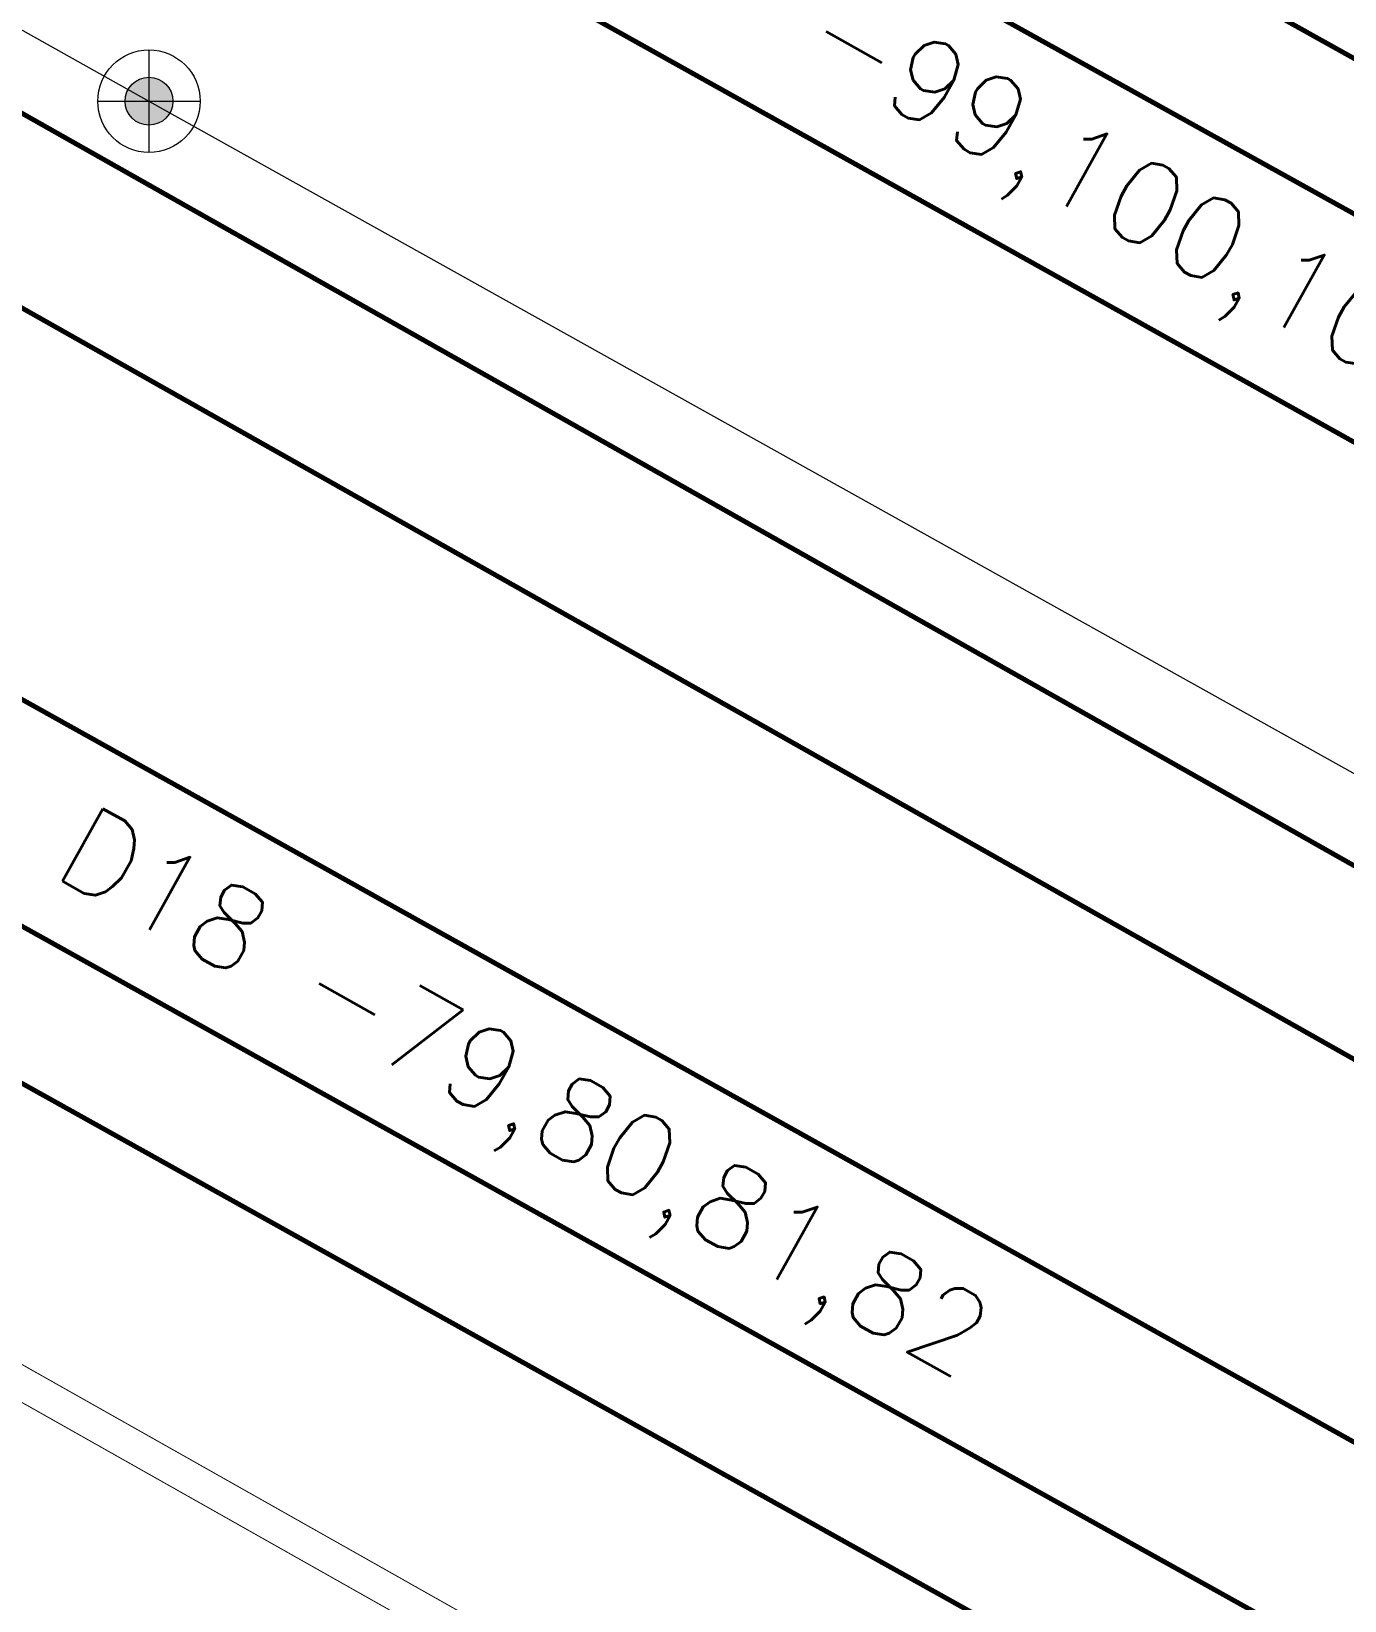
# Model space of a CAD drawing. Header units: inches. Extents: x 350994 to 353538, y 1581369 to 1583842.
# Drawn here: x 351637.11 to 351664.03, y 1583645.11 to 1583677.27 of the extents above; entities that cross this region are included whole.
import ezdxf
from ezdxf.enums import TextEntityAlignment as Align

# ---------------------------------------------------------------- set-up
doc = ezdxf.new("R2010")
doc.units = ezdxf.units.IN
doc.header["$MEASUREMENT"] = 0
for name, pattern in [('1', [0]), ('ACAD_ISO03W100', [30, 12, -18]), ('DASHDOTX2', [2, 1, -0.5, 0, -0.5])]:
    doc.linetypes.add(name, pattern=pattern)
for name, color, linetype in [('BOUNDARY', 5, 'Continuous'), ('BULDING', 5, '1'), ('CULVERT', 255, '1'), ('CW', 94, '1'), ('EP TF', 5, 'Continuous'), ("ROAD'S", 1, '1')]:
    doc.layers.add(name, color=color, linetype=linetype)
doc.styles.add('ROMANS', font='ROMANS.shx')
doc.styles.get("Standard").update_dxf_attribs({"font": 'arial.ttf'})
doc.linetypes.add('SILT_FENCE', pattern='A,0.5,-0.2,["EP",Standard,S=0.1,R=0,X=-0.1,Y=-0.05],-0.2', length=0.9)

# ---------------------------------------------------------------- blocks, each defined once
blk = doc.blocks.new('EP1')
at = {"layer": 'EP TF', "lineweight": 5}
h = blk.add_hatch(color=252, dxfattribs=at)
edge = h.paths.add_edge_path()
edge.add_arc((351339.771, 1583222.914), 0.49, 0, 360)
at = {"layer": 'EP TF', "color": 252, "lineweight": 5}
for points in [[(351339.771, 1583223.964), (351339.771, 1583221.864)], [(351338.721, 1583222.914), (351340.821, 1583222.914)]]:
    blk.add_lwpolyline(points, dxfattribs=at)
for radius in [1.05, 0.49]:
    blk.add_circle((351339.771, 1583222.914), radius, dxfattribs=at)

msp = doc.modelspace()

# ---------------------------------------------------------------- linework, layer by layer
at = {"layer": 'BOUNDARY', "lineweight": 5, "const_width": 0.1}
for points, elevation in [([(351644.144, 1583684.656), (351676.68, 1583666.62), (351674.716, 1583662.999), (351642.185, 1583681.134), (351644.138, 1583684.659)], 90.66), ([(351633.42, 1583665.529), (351665.823, 1583647.466), (351663.852, 1583643.95), (351631.342, 1583662.034), (351633.42, 1583665.529)], 90.928)]:
    msp.add_lwpolyline(points, dxfattribs=dict(at, elevation=elevation))
at = {"layer": 'CULVERT', "color": 250, "linetype": 'DASHDOTX2', "lineweight": 5, "ltscale": 2, "const_width": 0.02}
for points, elevation in [([(351543.821, 1583701.404), (351622.658, 1583658), (351660.106, 1583636.865), (351701.075, 1583613.586)], 89.575), ([(351543.486, 1583700.814), (351622.403, 1583657.366), (351659.851, 1583636.23), (351701.736, 1583612.431)], 89.644)]:
    msp.add_lwpolyline(points, dxfattribs=dict(at, elevation=elevation))
at = {"layer": 'CW', "linetype": 'ACAD_ISO03W100', "lineweight": 5, "ltscale": 0.1, "const_width": 0.1}
for points, elevation in [([(351644.144, 1583684.656), (351643.01, 1583685.292), (351644.391, 1583687.755), (351677.993, 1583669.042), (351676.68, 1583666.62)], 90.66), ([(351663.852, 1583643.95), (351662.476, 1583641.479), (351628.867, 1583660.196), (351630.181, 1583662.62), (351631.342, 1583662.034)], 90.928)]:
    msp.add_lwpolyline(points, dxfattribs=dict(at, elevation=elevation))
at = {"layer": 'EP TF', "color": 252, "linetype": 'SILT_FENCE', "lineweight": 5, "ltscale": 6, "elevation": 89.048}
msp.add_lwpolyline([(351524.179, 1583740.095), (351563.971, 1583717.698), (351601.457, 1583697.18), (351639.522, 1583675.837), (351676.771, 1583655.057)], dxfattribs=at)
at = {"layer": "ROAD'S", "lineweight": 5, "const_width": 0.1}
for points in [[(351564.243, 1583716.63), (351712.849, 1583632.711)], [(351710.842, 1583629.915), (351563.163, 1583713.19), (351563.163, 1583713.19)]]:
    msp.add_lwpolyline(points, dxfattribs=at)

# ---------------------------------------------------------------- block references
at = {"layer": 'EP TF', "color": 1, "lineweight": 5}
msp.add_blockref('EP1', (299.751, 452.923, 89.048), dxfattribs=at)

# ---------------------------------------------------------------- texts
at = {"layer": 'BULDING', "color": 0, "linetype": 'Continuous', "lineweight": 9, "style": 'ROMANS'}
for s, p in [('D23 -99,100,101,102', (351659.535, 1583673.981, 90.66)), ('D18 -79,80,81,82', (351647.234, 1583655.539, 90.928))]:
    msp.add_text(s, height=1.7, rotation=330.8623, dxfattribs=at).set_placement(p, align=Align.MIDDLE_CENTER)

doc.saveas('drawing.dxf')
